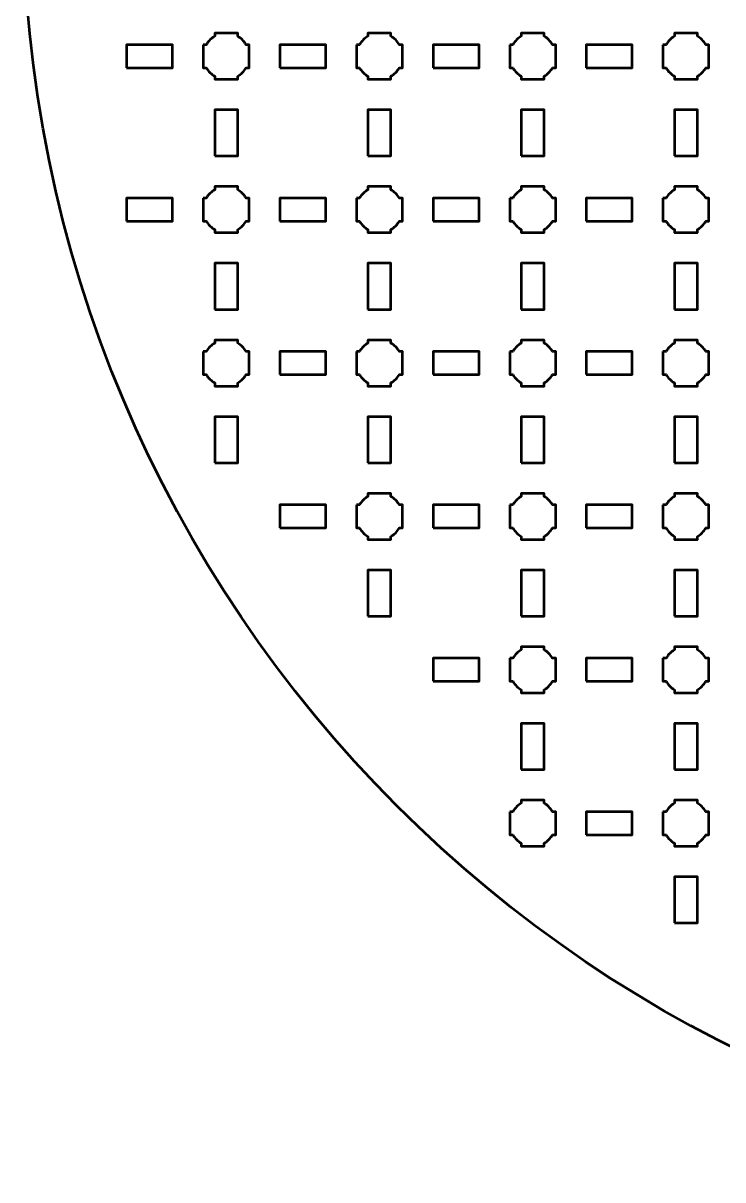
# Model space of a CAD drawing. Header units: centimetres. Extents: x -27.1 to 6.1, y -31.5 to 1.8.
# Drawn here: x -27.15 to -18.02, y -31.5 to -16.42 of the extents above; entities that cross this region are included whole.
import ezdxf

# ---------------------------------------------------------------- set-up
doc = ezdxf.new("R2010")
doc.units = ezdxf.units.CM
doc.header["$MEASUREMENT"] = 0
doc.layers.add('Layer 1', color=7, linetype='Continuous')

msp = doc.modelspace()

# ---------------------------------------------------------------- linework, layer by layer
at = {"layer": 'Layer 1', "lineweight": 53}
for points in [[(-25.8, -17), (-25.2, -17), (-25.2, -16.7), (-25.8, -16.7), (-25.8, -17)], [(-23.8, -17), (-23.2, -17), (-23.2, -16.7), (-23.8, -16.7), (-23.8, -17)], [(-21.8, -17), (-21.2, -17), (-21.2, -16.7), (-21.8, -16.7), (-21.8, -17)], [(-19.8, -17), (-19.2, -17), (-19.2, -16.7), (-19.8, -16.7), (-19.8, -17)], [(-24.65, -18.15), (-24.35, -18.15), (-24.35, -17.55), (-24.65, -17.55), (-24.65, -18.15)], [(-22.65, -18.15), (-22.35, -18.15), (-22.35, -17.55), (-22.65, -17.55), (-22.65, -18.15)], [(-20.65, -18.15), (-20.35, -18.15), (-20.35, -17.55), (-20.65, -17.55), (-20.65, -18.15)], [(-18.65, -18.15), (-18.35, -18.15), (-18.35, -17.55), (-18.65, -17.55), (-18.65, -18.15)], [(-25.8, -19), (-25.2, -19), (-25.2, -18.7), (-25.8, -18.7), (-25.8, -19)], [(-23.8, -19), (-23.2, -19), (-23.2, -18.7), (-23.8, -18.7), (-23.8, -19)], [(-21.8, -19), (-21.2, -19), (-21.2, -18.7), (-21.8, -18.7), (-21.8, -19)], [(-19.8, -19), (-19.2, -19), (-19.2, -18.7), (-19.8, -18.7), (-19.8, -19)], [(-24.65, -20.15), (-24.35, -20.15), (-24.35, -19.55), (-24.65, -19.55), (-24.65, -20.15)], [(-22.65, -20.15), (-22.35, -20.15), (-22.35, -19.55), (-22.65, -19.55), (-22.65, -20.15)], [(-20.65, -20.15), (-20.35, -20.15), (-20.35, -19.55), (-20.65, -19.55), (-20.65, -20.15)], [(-18.65, -20.15), (-18.35, -20.15), (-18.35, -19.55), (-18.65, -19.55), (-18.65, -20.15)], [(-23.8, -21), (-23.2, -21), (-23.2, -20.7), (-23.8, -20.7), (-23.8, -21)], [(-21.8, -21), (-21.2, -21), (-21.2, -20.7), (-21.8, -20.7), (-21.8, -21)], [(-19.8, -21), (-19.2, -21), (-19.2, -20.7), (-19.8, -20.7), (-19.8, -21)], [(-24.65, -22.15), (-24.35, -22.15), (-24.35, -21.55), (-24.65, -21.55), (-24.65, -22.15)], [(-22.65, -22.15), (-22.35, -22.15), (-22.35, -21.55), (-22.65, -21.55), (-22.65, -22.15)], [(-20.65, -22.15), (-20.35, -22.15), (-20.35, -21.55), (-20.65, -21.55), (-20.65, -22.15)], [(-18.65, -22.15), (-18.35, -22.15), (-18.35, -21.55), (-18.65, -21.55), (-18.65, -22.15)], [(-23.8, -23), (-23.2, -23), (-23.2, -22.7), (-23.8, -22.7), (-23.8, -23)], [(-21.8, -23), (-21.2, -23), (-21.2, -22.7), (-21.8, -22.7), (-21.8, -23)], [(-19.8, -23), (-19.2, -23), (-19.2, -22.7), (-19.8, -22.7), (-19.8, -23)], [(-22.65, -24.15), (-22.35, -24.15), (-22.35, -23.55), (-22.65, -23.55), (-22.65, -24.15)], [(-20.65, -24.15), (-20.35, -24.15), (-20.35, -23.55), (-20.65, -23.55), (-20.65, -24.15)], [(-18.65, -24.15), (-18.35, -24.15), (-18.35, -23.55), (-18.65, -23.55), (-18.65, -24.15)], [(-21.8, -25), (-21.2, -25), (-21.2, -24.7), (-21.8, -24.7), (-21.8, -25)], [(-19.8, -25), (-19.2, -25), (-19.2, -24.7), (-19.8, -24.7), (-19.8, -25)], [(-20.65, -26.15), (-20.35, -26.15), (-20.35, -25.55), (-20.65, -25.55), (-20.65, -26.15)], [(-18.65, -26.15), (-18.35, -26.15), (-18.35, -25.55), (-18.65, -25.55), (-18.65, -26.15)], [(-19.8, -27), (-19.2, -27), (-19.2, -26.7), (-19.8, -26.7), (-19.8, -27)], [(-18.65, -28.15), (-18.35, -28.15), (-18.35, -27.55), (-18.65, -27.55), (-18.65, -28.15)]]:
    msp.add_lwpolyline(points, close=True, dxfattribs=at)
at = {"layer": 'Layer 1', "color": 250, "lineweight": 53}
msp.add_ellipse((-10.5, -14.85), major_axis=(0, 16.65), ratio=1, dxfattribs=at)
at = {"layer": 'Layer 1', "lineweight": 53}
for points in [[(-24.8, -16.7), (-24.8, -16.7), (-24.75985, -16.7), (-24.75985, -16.7), (-24.75985, -16.7), (-24.7335, -16.65447), (-24.69553, -16.6165), (-24.65, -16.59015), (-24.65, -16.59015), (-24.65, -16.59015), (-24.65, -16.55), (-24.65, -16.55), (-24.65, -16.55), (-24.65, -16.55), (-24.5, -16.55), (-24.5, -16.55), (-24.5, -16.55), (-24.5, -16.55), (-24.35, -16.55), (-24.35, -16.55), (-24.35, -16.55), (-24.35, -16.55), (-24.35, -16.59015), (-24.35, -16.59015), (-24.35, -16.59015), (-24.30447, -16.6165), (-24.2665, -16.65447), (-24.24015, -16.7), (-24.24015, -16.7), (-24.24015, -16.7), (-24.2, -16.7), (-24.2, -16.7), (-24.2, -16.7), (-24.2, -16.7), (-24.2, -16.85), (-24.2, -16.85), (-24.2, -16.85), (-24.2, -16.85), (-24.2, -17), (-24.2, -17), (-24.2, -17), (-24.2, -17), (-24.24015, -17), (-24.24015, -17), (-24.24015, -17), (-24.2665, -17.04553), (-24.30447, -17.0835), (-24.35, -17.10985), (-24.35, -17.10985), (-24.35, -17.10985), (-24.35, -17.15), (-24.35, -17.15), (-24.35, -17.15), (-24.35, -17.15), (-24.5, -17.15), (-24.5, -17.15), (-24.5, -17.15), (-24.5, -17.15), (-24.65, -17.15), (-24.65, -17.15), (-24.65, -17.15), (-24.65, -17.15), (-24.65, -17.10985), (-24.65, -17.10985), (-24.65, -17.10985), (-24.69553, -17.0835), (-24.7335, -17.04553), (-24.75985, -17), (-24.75985, -17), (-24.75985, -17), (-24.8, -17), (-24.8, -17), (-24.8, -17), (-24.8, -17), (-24.8, -16.85), (-24.8, -16.85), (-24.8, -16.85), (-24.8, -16.85), (-24.8, -16.7), (-24.8, -16.7)], [(-22.8, -16.7), (-22.8, -16.7), (-22.75985, -16.7), (-22.75985, -16.7), (-22.75985, -16.7), (-22.7335, -16.65447), (-22.69553, -16.6165), (-22.65, -16.59015), (-22.65, -16.59015), (-22.65, -16.59015), (-22.65, -16.55), (-22.65, -16.55), (-22.65, -16.55), (-22.65, -16.55), (-22.5, -16.55), (-22.5, -16.55), (-22.5, -16.55), (-22.5, -16.55), (-22.35, -16.55), (-22.35, -16.55), (-22.35, -16.55), (-22.35, -16.55), (-22.35, -16.59015), (-22.35, -16.59015), (-22.35, -16.59015), (-22.30447, -16.6165), (-22.2665, -16.65447), (-22.24015, -16.7), (-22.24015, -16.7), (-22.24015, -16.7), (-22.2, -16.7), (-22.2, -16.7), (-22.2, -16.7), (-22.2, -16.7), (-22.2, -16.85), (-22.2, -16.85), (-22.2, -16.85), (-22.2, -16.85), (-22.2, -17), (-22.2, -17), (-22.2, -17), (-22.2, -17), (-22.24015, -17), (-22.24015, -17), (-22.24015, -17), (-22.2665, -17.04553), (-22.30447, -17.0835), (-22.35, -17.10985), (-22.35, -17.10985), (-22.35, -17.10985), (-22.35, -17.15), (-22.35, -17.15), (-22.35, -17.15), (-22.35, -17.15), (-22.5, -17.15), (-22.5, -17.15), (-22.5, -17.15), (-22.5, -17.15), (-22.65, -17.15), (-22.65, -17.15), (-22.65, -17.15), (-22.65, -17.15), (-22.65, -17.10985), (-22.65, -17.10985), (-22.65, -17.10985), (-22.69553, -17.0835), (-22.7335, -17.04553), (-22.75985, -17), (-22.75985, -17), (-22.75985, -17), (-22.8, -17), (-22.8, -17), (-22.8, -17), (-22.8, -17), (-22.8, -16.85), (-22.8, -16.85), (-22.8, -16.85), (-22.8, -16.85), (-22.8, -16.7), (-22.8, -16.7)], [(-20.8, -16.7), (-20.8, -16.7), (-20.75985, -16.7), (-20.75985, -16.7), (-20.75985, -16.7), (-20.7335, -16.65447), (-20.69553, -16.6165), (-20.65, -16.59015), (-20.65, -16.59015), (-20.65, -16.59015), (-20.65, -16.55), (-20.65, -16.55), (-20.65, -16.55), (-20.65, -16.55), (-20.5, -16.55), (-20.5, -16.55), (-20.5, -16.55), (-20.5, -16.55), (-20.35, -16.55), (-20.35, -16.55), (-20.35, -16.55), (-20.35, -16.55), (-20.35, -16.59015), (-20.35, -16.59015), (-20.35, -16.59015), (-20.30447, -16.6165), (-20.2665, -16.65447), (-20.24015, -16.7), (-20.24015, -16.7), (-20.24015, -16.7), (-20.2, -16.7), (-20.2, -16.7), (-20.2, -16.7), (-20.2, -16.7), (-20.2, -16.85), (-20.2, -16.85), (-20.2, -16.85), (-20.2, -16.85), (-20.2, -17), (-20.2, -17), (-20.2, -17), (-20.2, -17), (-20.24015, -17), (-20.24015, -17), (-20.24015, -17), (-20.2665, -17.04553), (-20.30447, -17.0835), (-20.35, -17.10985), (-20.35, -17.10985), (-20.35, -17.10985), (-20.35, -17.15), (-20.35, -17.15), (-20.35, -17.15), (-20.35, -17.15), (-20.5, -17.15), (-20.5, -17.15), (-20.5, -17.15), (-20.5, -17.15), (-20.65, -17.15), (-20.65, -17.15), (-20.65, -17.15), (-20.65, -17.15), (-20.65, -17.10985), (-20.65, -17.10985), (-20.65, -17.10985), (-20.69553, -17.0835), (-20.7335, -17.04553), (-20.75985, -17), (-20.75985, -17), (-20.75985, -17), (-20.8, -17), (-20.8, -17), (-20.8, -17), (-20.8, -17), (-20.8, -16.85), (-20.8, -16.85), (-20.8, -16.85), (-20.8, -16.85), (-20.8, -16.7), (-20.8, -16.7)], [(-18.8, -16.7), (-18.8, -16.7), (-18.75985, -16.7), (-18.75985, -16.7), (-18.75985, -16.7), (-18.7335, -16.65447), (-18.69553, -16.6165), (-18.65, -16.59015), (-18.65, -16.59015), (-18.65, -16.59015), (-18.65, -16.55), (-18.65, -16.55), (-18.65, -16.55), (-18.65, -16.55), (-18.5, -16.55), (-18.5, -16.55), (-18.5, -16.55), (-18.5, -16.55), (-18.35, -16.55), (-18.35, -16.55), (-18.35, -16.55), (-18.35, -16.55), (-18.35, -16.59015), (-18.35, -16.59015), (-18.35, -16.59015), (-18.30447, -16.6165), (-18.2665, -16.65447), (-18.24015, -16.7), (-18.24015, -16.7), (-18.24015, -16.7), (-18.2, -16.7), (-18.2, -16.7), (-18.2, -16.7), (-18.2, -16.7), (-18.2, -16.85), (-18.2, -16.85), (-18.2, -16.85), (-18.2, -16.85), (-18.2, -17), (-18.2, -17), (-18.2, -17), (-18.2, -17), (-18.24015, -17), (-18.24015, -17), (-18.24015, -17), (-18.2665, -17.04553), (-18.30447, -17.0835), (-18.35, -17.10985), (-18.35, -17.10985), (-18.35, -17.10985), (-18.35, -17.15), (-18.35, -17.15), (-18.35, -17.15), (-18.35, -17.15), (-18.5, -17.15), (-18.5, -17.15), (-18.5, -17.15), (-18.5, -17.15), (-18.65, -17.15), (-18.65, -17.15), (-18.65, -17.15), (-18.65, -17.15), (-18.65, -17.10985), (-18.65, -17.10985), (-18.65, -17.10985), (-18.69553, -17.0835), (-18.7335, -17.04553), (-18.75985, -17), (-18.75985, -17), (-18.75985, -17), (-18.8, -17), (-18.8, -17), (-18.8, -17), (-18.8, -17), (-18.8, -16.85), (-18.8, -16.85), (-18.8, -16.85), (-18.8, -16.85), (-18.8, -16.7), (-18.8, -16.7)], [(-24.8, -18.7), (-24.8, -18.7), (-24.75985, -18.7), (-24.75985, -18.7), (-24.75985, -18.7), (-24.7335, -18.65447), (-24.69553, -18.6165), (-24.65, -18.59015), (-24.65, -18.59015), (-24.65, -18.59015), (-24.65, -18.55), (-24.65, -18.55), (-24.65, -18.55), (-24.65, -18.55), (-24.5, -18.55), (-24.5, -18.55), (-24.5, -18.55), (-24.5, -18.55), (-24.35, -18.55), (-24.35, -18.55), (-24.35, -18.55), (-24.35, -18.55), (-24.35, -18.59015), (-24.35, -18.59015), (-24.35, -18.59015), (-24.30447, -18.6165), (-24.2665, -18.65447), (-24.24015, -18.7), (-24.24015, -18.7), (-24.24015, -18.7), (-24.2, -18.7), (-24.2, -18.7), (-24.2, -18.7), (-24.2, -18.7), (-24.2, -18.85), (-24.2, -18.85), (-24.2, -18.85), (-24.2, -18.85), (-24.2, -19), (-24.2, -19), (-24.2, -19), (-24.2, -19), (-24.24015, -19), (-24.24015, -19), (-24.24015, -19), (-24.2665, -19.04553), (-24.30447, -19.0835), (-24.35, -19.10985), (-24.35, -19.10985), (-24.35, -19.10985), (-24.35, -19.15), (-24.35, -19.15), (-24.35, -19.15), (-24.35, -19.15), (-24.5, -19.15), (-24.5, -19.15), (-24.5, -19.15), (-24.5, -19.15), (-24.65, -19.15), (-24.65, -19.15), (-24.65, -19.15), (-24.65, -19.15), (-24.65, -19.10985), (-24.65, -19.10985), (-24.65, -19.10985), (-24.69553, -19.0835), (-24.7335, -19.04553), (-24.75985, -19), (-24.75985, -19), (-24.75985, -19), (-24.8, -19), (-24.8, -19), (-24.8, -19), (-24.8, -19), (-24.8, -18.85), (-24.8, -18.85), (-24.8, -18.85), (-24.8, -18.85), (-24.8, -18.7), (-24.8, -18.7)], [(-22.8, -18.7), (-22.8, -18.7), (-22.75985, -18.7), (-22.75985, -18.7), (-22.75985, -18.7), (-22.7335, -18.65447), (-22.69553, -18.6165), (-22.65, -18.59015), (-22.65, -18.59015), (-22.65, -18.59015), (-22.65, -18.55), (-22.65, -18.55), (-22.65, -18.55), (-22.65, -18.55), (-22.5, -18.55), (-22.5, -18.55), (-22.5, -18.55), (-22.5, -18.55), (-22.35, -18.55), (-22.35, -18.55), (-22.35, -18.55), (-22.35, -18.55), (-22.35, -18.59015), (-22.35, -18.59015), (-22.35, -18.59015), (-22.30447, -18.6165), (-22.2665, -18.65447), (-22.24015, -18.7), (-22.24015, -18.7), (-22.24015, -18.7), (-22.2, -18.7), (-22.2, -18.7), (-22.2, -18.7), (-22.2, -18.7), (-22.2, -18.85), (-22.2, -18.85), (-22.2, -18.85), (-22.2, -18.85), (-22.2, -19), (-22.2, -19), (-22.2, -19), (-22.2, -19), (-22.24015, -19), (-22.24015, -19), (-22.24015, -19), (-22.2665, -19.04553), (-22.30447, -19.0835), (-22.35, -19.10985), (-22.35, -19.10985), (-22.35, -19.10985), (-22.35, -19.15), (-22.35, -19.15), (-22.35, -19.15), (-22.35, -19.15), (-22.5, -19.15), (-22.5, -19.15), (-22.5, -19.15), (-22.5, -19.15), (-22.65, -19.15), (-22.65, -19.15), (-22.65, -19.15), (-22.65, -19.15), (-22.65, -19.10985), (-22.65, -19.10985), (-22.65, -19.10985), (-22.69553, -19.0835), (-22.7335, -19.04553), (-22.75985, -19), (-22.75985, -19), (-22.75985, -19), (-22.8, -19), (-22.8, -19), (-22.8, -19), (-22.8, -19), (-22.8, -18.85), (-22.8, -18.85), (-22.8, -18.85), (-22.8, -18.85), (-22.8, -18.7), (-22.8, -18.7)], [(-20.8, -18.7), (-20.8, -18.7), (-20.75985, -18.7), (-20.75985, -18.7), (-20.75985, -18.7), (-20.7335, -18.65447), (-20.69553, -18.6165), (-20.65, -18.59015), (-20.65, -18.59015), (-20.65, -18.59015), (-20.65, -18.55), (-20.65, -18.55), (-20.65, -18.55), (-20.65, -18.55), (-20.5, -18.55), (-20.5, -18.55), (-20.5, -18.55), (-20.5, -18.55), (-20.35, -18.55), (-20.35, -18.55), (-20.35, -18.55), (-20.35, -18.55), (-20.35, -18.59015), (-20.35, -18.59015), (-20.35, -18.59015), (-20.30447, -18.6165), (-20.2665, -18.65447), (-20.24015, -18.7), (-20.24015, -18.7), (-20.24015, -18.7), (-20.2, -18.7), (-20.2, -18.7), (-20.2, -18.7), (-20.2, -18.7), (-20.2, -18.85), (-20.2, -18.85), (-20.2, -18.85), (-20.2, -18.85), (-20.2, -19), (-20.2, -19), (-20.2, -19), (-20.2, -19), (-20.24015, -19), (-20.24015, -19), (-20.24015, -19), (-20.2665, -19.04553), (-20.30447, -19.0835), (-20.35, -19.10985), (-20.35, -19.10985), (-20.35, -19.10985), (-20.35, -19.15), (-20.35, -19.15), (-20.35, -19.15), (-20.35, -19.15), (-20.5, -19.15), (-20.5, -19.15), (-20.5, -19.15), (-20.5, -19.15), (-20.65, -19.15), (-20.65, -19.15), (-20.65, -19.15), (-20.65, -19.15), (-20.65, -19.10985), (-20.65, -19.10985), (-20.65, -19.10985), (-20.69553, -19.0835), (-20.7335, -19.04553), (-20.75985, -19), (-20.75985, -19), (-20.75985, -19), (-20.8, -19), (-20.8, -19), (-20.8, -19), (-20.8, -19), (-20.8, -18.85), (-20.8, -18.85), (-20.8, -18.85), (-20.8, -18.85), (-20.8, -18.7), (-20.8, -18.7)], [(-18.8, -18.7), (-18.8, -18.7), (-18.75985, -18.7), (-18.75985, -18.7), (-18.75985, -18.7), (-18.7335, -18.65447), (-18.69553, -18.6165), (-18.65, -18.59015), (-18.65, -18.59015), (-18.65, -18.59015), (-18.65, -18.55), (-18.65, -18.55), (-18.65, -18.55), (-18.65, -18.55), (-18.5, -18.55), (-18.5, -18.55), (-18.5, -18.55), (-18.5, -18.55), (-18.35, -18.55), (-18.35, -18.55), (-18.35, -18.55), (-18.35, -18.55), (-18.35, -18.59015), (-18.35, -18.59015), (-18.35, -18.59015), (-18.30447, -18.6165), (-18.2665, -18.65447), (-18.24015, -18.7), (-18.24015, -18.7), (-18.24015, -18.7), (-18.2, -18.7), (-18.2, -18.7), (-18.2, -18.7), (-18.2, -18.7), (-18.2, -18.85), (-18.2, -18.85), (-18.2, -18.85), (-18.2, -18.85), (-18.2, -19), (-18.2, -19), (-18.2, -19), (-18.2, -19), (-18.24015, -19), (-18.24015, -19), (-18.24015, -19), (-18.2665, -19.04553), (-18.30447, -19.0835), (-18.35, -19.10985), (-18.35, -19.10985), (-18.35, -19.10985), (-18.35, -19.15), (-18.35, -19.15), (-18.35, -19.15), (-18.35, -19.15), (-18.5, -19.15), (-18.5, -19.15), (-18.5, -19.15), (-18.5, -19.15), (-18.65, -19.15), (-18.65, -19.15), (-18.65, -19.15), (-18.65, -19.15), (-18.65, -19.10985), (-18.65, -19.10985), (-18.65, -19.10985), (-18.69553, -19.0835), (-18.7335, -19.04553), (-18.75985, -19), (-18.75985, -19), (-18.75985, -19), (-18.8, -19), (-18.8, -19), (-18.8, -19), (-18.8, -19), (-18.8, -18.85), (-18.8, -18.85), (-18.8, -18.85), (-18.8, -18.85), (-18.8, -18.7), (-18.8, -18.7)], [(-24.8, -20.7), (-24.8, -20.7), (-24.75985, -20.7), (-24.75985, -20.7), (-24.75985, -20.7), (-24.7335, -20.65447), (-24.69553, -20.6165), (-24.65, -20.59015), (-24.65, -20.59015), (-24.65, -20.59015), (-24.65, -20.55), (-24.65, -20.55), (-24.65, -20.55), (-24.65, -20.55), (-24.5, -20.55), (-24.5, -20.55), (-24.5, -20.55), (-24.5, -20.55), (-24.35, -20.55), (-24.35, -20.55), (-24.35, -20.55), (-24.35, -20.55), (-24.35, -20.59015), (-24.35, -20.59015), (-24.35, -20.59015), (-24.30447, -20.6165), (-24.2665, -20.65447), (-24.24015, -20.7), (-24.24015, -20.7), (-24.24015, -20.7), (-24.2, -20.7), (-24.2, -20.7), (-24.2, -20.7), (-24.2, -20.7), (-24.2, -20.85), (-24.2, -20.85), (-24.2, -20.85), (-24.2, -20.85), (-24.2, -21), (-24.2, -21), (-24.2, -21), (-24.2, -21), (-24.24015, -21), (-24.24015, -21), (-24.24015, -21), (-24.2665, -21.04553), (-24.30447, -21.0835), (-24.35, -21.10985), (-24.35, -21.10985), (-24.35, -21.10985), (-24.35, -21.15), (-24.35, -21.15), (-24.35, -21.15), (-24.35, -21.15), (-24.5, -21.15), (-24.5, -21.15), (-24.5, -21.15), (-24.5, -21.15), (-24.65, -21.15), (-24.65, -21.15), (-24.65, -21.15), (-24.65, -21.15), (-24.65, -21.10985), (-24.65, -21.10985), (-24.65, -21.10985), (-24.69553, -21.0835), (-24.7335, -21.04553), (-24.75985, -21), (-24.75985, -21), (-24.75985, -21), (-24.8, -21), (-24.8, -21), (-24.8, -21), (-24.8, -21), (-24.8, -20.85), (-24.8, -20.85), (-24.8, -20.85), (-24.8, -20.85), (-24.8, -20.7), (-24.8, -20.7)], [(-22.8, -20.7), (-22.8, -20.7), (-22.75985, -20.7), (-22.75985, -20.7), (-22.75985, -20.7), (-22.7335, -20.65447), (-22.69553, -20.6165), (-22.65, -20.59015), (-22.65, -20.59015), (-22.65, -20.59015), (-22.65, -20.55), (-22.65, -20.55), (-22.65, -20.55), (-22.65, -20.55), (-22.5, -20.55), (-22.5, -20.55), (-22.5, -20.55), (-22.5, -20.55), (-22.35, -20.55), (-22.35, -20.55), (-22.35, -20.55), (-22.35, -20.55), (-22.35, -20.59015), (-22.35, -20.59015), (-22.35, -20.59015), (-22.30447, -20.6165), (-22.2665, -20.65447), (-22.24015, -20.7), (-22.24015, -20.7), (-22.24015, -20.7), (-22.2, -20.7), (-22.2, -20.7), (-22.2, -20.7), (-22.2, -20.7), (-22.2, -20.85), (-22.2, -20.85), (-22.2, -20.85), (-22.2, -20.85), (-22.2, -21), (-22.2, -21), (-22.2, -21), (-22.2, -21), (-22.24015, -21), (-22.24015, -21), (-22.24015, -21), (-22.2665, -21.04553), (-22.30447, -21.0835), (-22.35, -21.10985), (-22.35, -21.10985), (-22.35, -21.10985), (-22.35, -21.15), (-22.35, -21.15), (-22.35, -21.15), (-22.35, -21.15), (-22.5, -21.15), (-22.5, -21.15), (-22.5, -21.15), (-22.5, -21.15), (-22.65, -21.15), (-22.65, -21.15), (-22.65, -21.15), (-22.65, -21.15), (-22.65, -21.10985), (-22.65, -21.10985), (-22.65, -21.10985), (-22.69553, -21.0835), (-22.7335, -21.04553), (-22.75985, -21), (-22.75985, -21), (-22.75985, -21), (-22.8, -21), (-22.8, -21), (-22.8, -21), (-22.8, -21), (-22.8, -20.85), (-22.8, -20.85), (-22.8, -20.85), (-22.8, -20.85), (-22.8, -20.7), (-22.8, -20.7)], [(-20.8, -20.7), (-20.8, -20.7), (-20.75985, -20.7), (-20.75985, -20.7), (-20.75985, -20.7), (-20.7335, -20.65447), (-20.69553, -20.6165), (-20.65, -20.59015), (-20.65, -20.59015), (-20.65, -20.59015), (-20.65, -20.55), (-20.65, -20.55), (-20.65, -20.55), (-20.65, -20.55), (-20.5, -20.55), (-20.5, -20.55), (-20.5, -20.55), (-20.5, -20.55), (-20.35, -20.55), (-20.35, -20.55), (-20.35, -20.55), (-20.35, -20.55), (-20.35, -20.59015), (-20.35, -20.59015), (-20.35, -20.59015), (-20.30447, -20.6165), (-20.2665, -20.65447), (-20.24015, -20.7), (-20.24015, -20.7), (-20.24015, -20.7), (-20.2, -20.7), (-20.2, -20.7), (-20.2, -20.7), (-20.2, -20.7), (-20.2, -20.85), (-20.2, -20.85), (-20.2, -20.85), (-20.2, -20.85), (-20.2, -21), (-20.2, -21), (-20.2, -21), (-20.2, -21), (-20.24015, -21), (-20.24015, -21), (-20.24015, -21), (-20.2665, -21.04553), (-20.30447, -21.0835), (-20.35, -21.10985), (-20.35, -21.10985), (-20.35, -21.10985), (-20.35, -21.15), (-20.35, -21.15), (-20.35, -21.15), (-20.35, -21.15), (-20.5, -21.15), (-20.5, -21.15), (-20.5, -21.15), (-20.5, -21.15), (-20.65, -21.15), (-20.65, -21.15), (-20.65, -21.15), (-20.65, -21.15), (-20.65, -21.10985), (-20.65, -21.10985), (-20.65, -21.10985), (-20.69553, -21.0835), (-20.7335, -21.04553), (-20.75985, -21), (-20.75985, -21), (-20.75985, -21), (-20.8, -21), (-20.8, -21), (-20.8, -21), (-20.8, -21), (-20.8, -20.85), (-20.8, -20.85), (-20.8, -20.85), (-20.8, -20.85), (-20.8, -20.7), (-20.8, -20.7)], [(-18.8, -20.7), (-18.8, -20.7), (-18.75985, -20.7), (-18.75985, -20.7), (-18.75985, -20.7), (-18.7335, -20.65447), (-18.69553, -20.6165), (-18.65, -20.59015), (-18.65, -20.59015), (-18.65, -20.59015), (-18.65, -20.55), (-18.65, -20.55), (-18.65, -20.55), (-18.65, -20.55), (-18.5, -20.55), (-18.5, -20.55), (-18.5, -20.55), (-18.5, -20.55), (-18.35, -20.55), (-18.35, -20.55), (-18.35, -20.55), (-18.35, -20.55), (-18.35, -20.59015), (-18.35, -20.59015), (-18.35, -20.59015), (-18.30447, -20.6165), (-18.2665, -20.65447), (-18.24015, -20.7), (-18.24015, -20.7), (-18.24015, -20.7), (-18.2, -20.7), (-18.2, -20.7), (-18.2, -20.7), (-18.2, -20.7), (-18.2, -20.85), (-18.2, -20.85), (-18.2, -20.85), (-18.2, -20.85), (-18.2, -21), (-18.2, -21), (-18.2, -21), (-18.2, -21), (-18.24015, -21), (-18.24015, -21), (-18.24015, -21), (-18.2665, -21.04553), (-18.30447, -21.0835), (-18.35, -21.10985), (-18.35, -21.10985), (-18.35, -21.10985), (-18.35, -21.15), (-18.35, -21.15), (-18.35, -21.15), (-18.35, -21.15), (-18.5, -21.15), (-18.5, -21.15), (-18.5, -21.15), (-18.5, -21.15), (-18.65, -21.15), (-18.65, -21.15), (-18.65, -21.15), (-18.65, -21.15), (-18.65, -21.10985), (-18.65, -21.10985), (-18.65, -21.10985), (-18.69553, -21.0835), (-18.7335, -21.04553), (-18.75985, -21), (-18.75985, -21), (-18.75985, -21), (-18.8, -21), (-18.8, -21), (-18.8, -21), (-18.8, -21), (-18.8, -20.85), (-18.8, -20.85), (-18.8, -20.85), (-18.8, -20.85), (-18.8, -20.7), (-18.8, -20.7)], [(-22.8, -22.7), (-22.8, -22.7), (-22.75985, -22.7), (-22.75985, -22.7), (-22.75985, -22.7), (-22.7335, -22.65447), (-22.69553, -22.6165), (-22.65, -22.59015), (-22.65, -22.59015), (-22.65, -22.59015), (-22.65, -22.55), (-22.65, -22.55), (-22.65, -22.55), (-22.65, -22.55), (-22.5, -22.55), (-22.5, -22.55), (-22.5, -22.55), (-22.5, -22.55), (-22.35, -22.55), (-22.35, -22.55), (-22.35, -22.55), (-22.35, -22.55), (-22.35, -22.59015), (-22.35, -22.59015), (-22.35, -22.59015), (-22.30447, -22.6165), (-22.2665, -22.65447), (-22.24015, -22.7), (-22.24015, -22.7), (-22.24015, -22.7), (-22.2, -22.7), (-22.2, -22.7), (-22.2, -22.7), (-22.2, -22.7), (-22.2, -22.85), (-22.2, -22.85), (-22.2, -22.85), (-22.2, -22.85), (-22.2, -23), (-22.2, -23), (-22.2, -23), (-22.2, -23), (-22.24015, -23), (-22.24015, -23), (-22.24015, -23), (-22.2665, -23.04553), (-22.30447, -23.0835), (-22.35, -23.10985), (-22.35, -23.10985), (-22.35, -23.10985), (-22.35, -23.15), (-22.35, -23.15), (-22.35, -23.15), (-22.35, -23.15), (-22.5, -23.15), (-22.5, -23.15), (-22.5, -23.15), (-22.5, -23.15), (-22.65, -23.15), (-22.65, -23.15), (-22.65, -23.15), (-22.65, -23.15), (-22.65, -23.10985), (-22.65, -23.10985), (-22.65, -23.10985), (-22.69553, -23.0835), (-22.7335, -23.04553), (-22.75985, -23), (-22.75985, -23), (-22.75985, -23), (-22.8, -23), (-22.8, -23), (-22.8, -23), (-22.8, -23), (-22.8, -22.85), (-22.8, -22.85), (-22.8, -22.85), (-22.8, -22.85), (-22.8, -22.7), (-22.8, -22.7)], [(-20.8, -22.7), (-20.8, -22.7), (-20.75985, -22.7), (-20.75985, -22.7), (-20.75985, -22.7), (-20.7335, -22.65447), (-20.69553, -22.6165), (-20.65, -22.59015), (-20.65, -22.59015), (-20.65, -22.59015), (-20.65, -22.55), (-20.65, -22.55), (-20.65, -22.55), (-20.65, -22.55), (-20.5, -22.55), (-20.5, -22.55), (-20.5, -22.55), (-20.5, -22.55), (-20.35, -22.55), (-20.35, -22.55), (-20.35, -22.55), (-20.35, -22.55), (-20.35, -22.59015), (-20.35, -22.59015), (-20.35, -22.59015), (-20.30447, -22.6165), (-20.2665, -22.65447), (-20.24015, -22.7), (-20.24015, -22.7), (-20.24015, -22.7), (-20.2, -22.7), (-20.2, -22.7), (-20.2, -22.7), (-20.2, -22.7), (-20.2, -22.85), (-20.2, -22.85), (-20.2, -22.85), (-20.2, -22.85), (-20.2, -23), (-20.2, -23), (-20.2, -23), (-20.2, -23), (-20.24015, -23), (-20.24015, -23), (-20.24015, -23), (-20.2665, -23.04553), (-20.30447, -23.0835), (-20.35, -23.10985), (-20.35, -23.10985), (-20.35, -23.10985), (-20.35, -23.15), (-20.35, -23.15), (-20.35, -23.15), (-20.35, -23.15), (-20.5, -23.15), (-20.5, -23.15), (-20.5, -23.15), (-20.5, -23.15), (-20.65, -23.15), (-20.65, -23.15), (-20.65, -23.15), (-20.65, -23.15), (-20.65, -23.10985), (-20.65, -23.10985), (-20.65, -23.10985), (-20.69553, -23.0835), (-20.7335, -23.04553), (-20.75985, -23), (-20.75985, -23), (-20.75985, -23), (-20.8, -23), (-20.8, -23), (-20.8, -23), (-20.8, -23), (-20.8, -22.85), (-20.8, -22.85), (-20.8, -22.85), (-20.8, -22.85), (-20.8, -22.7), (-20.8, -22.7)], [(-18.8, -22.7), (-18.8, -22.7), (-18.75985, -22.7), (-18.75985, -22.7), (-18.75985, -22.7), (-18.7335, -22.65447), (-18.69553, -22.6165), (-18.65, -22.59015), (-18.65, -22.59015), (-18.65, -22.59015), (-18.65, -22.55), (-18.65, -22.55), (-18.65, -22.55), (-18.65, -22.55), (-18.5, -22.55), (-18.5, -22.55), (-18.5, -22.55), (-18.5, -22.55), (-18.35, -22.55), (-18.35, -22.55), (-18.35, -22.55), (-18.35, -22.55), (-18.35, -22.59015), (-18.35, -22.59015), (-18.35, -22.59015), (-18.30447, -22.6165), (-18.2665, -22.65447), (-18.24015, -22.7), (-18.24015, -22.7), (-18.24015, -22.7), (-18.2, -22.7), (-18.2, -22.7), (-18.2, -22.7), (-18.2, -22.7), (-18.2, -22.85), (-18.2, -22.85), (-18.2, -22.85), (-18.2, -22.85), (-18.2, -23), (-18.2, -23), (-18.2, -23), (-18.2, -23), (-18.24015, -23), (-18.24015, -23), (-18.24015, -23), (-18.2665, -23.04553), (-18.30447, -23.0835), (-18.35, -23.10985), (-18.35, -23.10985), (-18.35, -23.10985), (-18.35, -23.15), (-18.35, -23.15), (-18.35, -23.15), (-18.35, -23.15), (-18.5, -23.15), (-18.5, -23.15), (-18.5, -23.15), (-18.5, -23.15), (-18.65, -23.15), (-18.65, -23.15), (-18.65, -23.15), (-18.65, -23.15), (-18.65, -23.10985), (-18.65, -23.10985), (-18.65, -23.10985), (-18.69553, -23.0835), (-18.7335, -23.04553), (-18.75985, -23), (-18.75985, -23), (-18.75985, -23), (-18.8, -23), (-18.8, -23), (-18.8, -23), (-18.8, -23), (-18.8, -22.85), (-18.8, -22.85), (-18.8, -22.85), (-18.8, -22.85), (-18.8, -22.7), (-18.8, -22.7)], [(-20.8, -24.7), (-20.8, -24.7), (-20.75985, -24.7), (-20.75985, -24.7), (-20.75985, -24.7), (-20.7335, -24.65447), (-20.69553, -24.6165), (-20.65, -24.59015), (-20.65, -24.59015), (-20.65, -24.59015), (-20.65, -24.55), (-20.65, -24.55), (-20.65, -24.55), (-20.65, -24.55), (-20.5, -24.55), (-20.5, -24.55), (-20.5, -24.55), (-20.5, -24.55), (-20.35, -24.55), (-20.35, -24.55), (-20.35, -24.55), (-20.35, -24.55), (-20.35, -24.59015), (-20.35, -24.59015), (-20.35, -24.59015), (-20.30447, -24.6165), (-20.2665, -24.65447), (-20.24015, -24.7), (-20.24015, -24.7), (-20.24015, -24.7), (-20.2, -24.7), (-20.2, -24.7), (-20.2, -24.7), (-20.2, -24.7), (-20.2, -24.85), (-20.2, -24.85), (-20.2, -24.85), (-20.2, -24.85), (-20.2, -25), (-20.2, -25), (-20.2, -25), (-20.2, -25), (-20.24015, -25), (-20.24015, -25), (-20.24015, -25), (-20.2665, -25.04553), (-20.30447, -25.0835), (-20.35, -25.10985), (-20.35, -25.10985), (-20.35, -25.10985), (-20.35, -25.15), (-20.35, -25.15), (-20.35, -25.15), (-20.35, -25.15), (-20.5, -25.15), (-20.5, -25.15), (-20.5, -25.15), (-20.5, -25.15), (-20.65, -25.15), (-20.65, -25.15), (-20.65, -25.15), (-20.65, -25.15), (-20.65, -25.10985), (-20.65, -25.10985), (-20.65, -25.10985), (-20.69553, -25.0835), (-20.7335, -25.04553), (-20.75985, -25), (-20.75985, -25), (-20.75985, -25), (-20.8, -25), (-20.8, -25), (-20.8, -25), (-20.8, -25), (-20.8, -24.85), (-20.8, -24.85), (-20.8, -24.85), (-20.8, -24.85), (-20.8, -24.7), (-20.8, -24.7)], [(-18.8, -24.7), (-18.8, -24.7), (-18.75985, -24.7), (-18.75985, -24.7), (-18.75985, -24.7), (-18.7335, -24.65447), (-18.69553, -24.6165), (-18.65, -24.59015), (-18.65, -24.59015), (-18.65, -24.59015), (-18.65, -24.55), (-18.65, -24.55), (-18.65, -24.55), (-18.65, -24.55), (-18.5, -24.55), (-18.5, -24.55), (-18.5, -24.55), (-18.5, -24.55), (-18.35, -24.55), (-18.35, -24.55), (-18.35, -24.55), (-18.35, -24.55), (-18.35, -24.59015), (-18.35, -24.59015), (-18.35, -24.59015), (-18.30447, -24.6165), (-18.2665, -24.65447), (-18.24015, -24.7), (-18.24015, -24.7), (-18.24015, -24.7), (-18.2, -24.7), (-18.2, -24.7), (-18.2, -24.7), (-18.2, -24.7), (-18.2, -24.85), (-18.2, -24.85), (-18.2, -24.85), (-18.2, -24.85), (-18.2, -25), (-18.2, -25), (-18.2, -25), (-18.2, -25), (-18.24015, -25), (-18.24015, -25), (-18.24015, -25), (-18.2665, -25.04553), (-18.30447, -25.0835), (-18.35, -25.10985), (-18.35, -25.10985), (-18.35, -25.10985), (-18.35, -25.15), (-18.35, -25.15), (-18.35, -25.15), (-18.35, -25.15), (-18.5, -25.15), (-18.5, -25.15), (-18.5, -25.15), (-18.5, -25.15), (-18.65, -25.15), (-18.65, -25.15), (-18.65, -25.15), (-18.65, -25.15), (-18.65, -25.10985), (-18.65, -25.10985), (-18.65, -25.10985), (-18.69553, -25.0835), (-18.7335, -25.04553), (-18.75985, -25), (-18.75985, -25), (-18.75985, -25), (-18.8, -25), (-18.8, -25), (-18.8, -25), (-18.8, -25), (-18.8, -24.85), (-18.8, -24.85), (-18.8, -24.85), (-18.8, -24.85), (-18.8, -24.7), (-18.8, -24.7)], [(-20.8, -26.7), (-20.8, -26.7), (-20.75985, -26.7), (-20.75985, -26.7), (-20.75985, -26.7), (-20.7335, -26.65447), (-20.69553, -26.6165), (-20.65, -26.59015), (-20.65, -26.59015), (-20.65, -26.59015), (-20.65, -26.55), (-20.65, -26.55), (-20.65, -26.55), (-20.65, -26.55), (-20.5, -26.55), (-20.5, -26.55), (-20.5, -26.55), (-20.5, -26.55), (-20.35, -26.55), (-20.35, -26.55), (-20.35, -26.55), (-20.35, -26.55), (-20.35, -26.59015), (-20.35, -26.59015), (-20.35, -26.59015), (-20.30447, -26.6165), (-20.2665, -26.65447), (-20.24015, -26.7), (-20.24015, -26.7), (-20.24015, -26.7), (-20.2, -26.7), (-20.2, -26.7), (-20.2, -26.7), (-20.2, -26.7), (-20.2, -26.85), (-20.2, -26.85), (-20.2, -26.85), (-20.2, -26.85), (-20.2, -27), (-20.2, -27), (-20.2, -27), (-20.2, -27), (-20.24015, -27), (-20.24015, -27), (-20.24015, -27), (-20.2665, -27.04553), (-20.30447, -27.0835), (-20.35, -27.10985), (-20.35, -27.10985), (-20.35, -27.10985), (-20.35, -27.15), (-20.35, -27.15), (-20.35, -27.15), (-20.35, -27.15), (-20.5, -27.15), (-20.5, -27.15), (-20.5, -27.15), (-20.5, -27.15), (-20.65, -27.15), (-20.65, -27.15), (-20.65, -27.15), (-20.65, -27.15), (-20.65, -27.10985), (-20.65, -27.10985), (-20.65, -27.10985), (-20.69553, -27.0835), (-20.7335, -27.04553), (-20.75985, -27), (-20.75985, -27), (-20.75985, -27), (-20.8, -27), (-20.8, -27), (-20.8, -27), (-20.8, -27), (-20.8, -26.85), (-20.8, -26.85), (-20.8, -26.85), (-20.8, -26.85), (-20.8, -26.7), (-20.8, -26.7)], [(-18.8, -26.7), (-18.8, -26.7), (-18.75985, -26.7), (-18.75985, -26.7), (-18.75985, -26.7), (-18.7335, -26.65447), (-18.69553, -26.6165), (-18.65, -26.59015), (-18.65, -26.59015), (-18.65, -26.59015), (-18.65, -26.55), (-18.65, -26.55), (-18.65, -26.55), (-18.65, -26.55), (-18.5, -26.55), (-18.5, -26.55), (-18.5, -26.55), (-18.5, -26.55), (-18.35, -26.55), (-18.35, -26.55), (-18.35, -26.55), (-18.35, -26.55), (-18.35, -26.59015), (-18.35, -26.59015), (-18.35, -26.59015), (-18.30447, -26.6165), (-18.2665, -26.65447), (-18.24015, -26.7), (-18.24015, -26.7), (-18.24015, -26.7), (-18.2, -26.7), (-18.2, -26.7), (-18.2, -26.7), (-18.2, -26.7), (-18.2, -26.85), (-18.2, -26.85), (-18.2, -26.85), (-18.2, -26.85), (-18.2, -27), (-18.2, -27), (-18.2, -27), (-18.2, -27), (-18.24015, -27), (-18.24015, -27), (-18.24015, -27), (-18.2665, -27.04553), (-18.30447, -27.0835), (-18.35, -27.10985), (-18.35, -27.10985), (-18.35, -27.10985), (-18.35, -27.15), (-18.35, -27.15), (-18.35, -27.15), (-18.35, -27.15), (-18.5, -27.15), (-18.5, -27.15), (-18.5, -27.15), (-18.5, -27.15), (-18.65, -27.15), (-18.65, -27.15), (-18.65, -27.15), (-18.65, -27.15), (-18.65, -27.10985), (-18.65, -27.10985), (-18.65, -27.10985), (-18.69553, -27.0835), (-18.7335, -27.04553), (-18.75985, -27), (-18.75985, -27), (-18.75985, -27), (-18.8, -27), (-18.8, -27), (-18.8, -27), (-18.8, -27), (-18.8, -26.85), (-18.8, -26.85), (-18.8, -26.85), (-18.8, -26.85), (-18.8, -26.7), (-18.8, -26.7)]]:
    msp.add_open_spline(points, degree=3, knots=[0, 0, 0, 0, 0.05, 0.05, 0.05, 0.05, 0.1, 0.1, 0.1, 0.1, 0.15, 0.15, 0.15, 0.15, 0.2, 0.2, 0.2, 0.2, 0.25, 0.25, 0.25, 0.25, 0.3, 0.3, 0.3, 0.3, 0.35, 0.35, 0.35, 0.35, 0.4, 0.4, 0.4, 0.4, 0.45, 0.45, 0.45, 0.45, 0.5, 0.5, 0.5, 0.5, 0.55, 0.55, 0.55, 0.55, 0.6, 0.6, 0.6, 0.6, 0.65, 0.65, 0.65, 0.65, 0.7, 0.7, 0.7, 0.7, 0.75, 0.75, 0.75, 0.75, 0.8, 0.8, 0.8, 0.8, 0.85, 0.85, 0.85, 0.85, 0.9, 0.9, 0.9, 0.9, 0.95, 0.95, 0.95, 0.95, 1, 1, 1, 1], dxfattribs=at)

doc.saveas('drawing.dxf')
